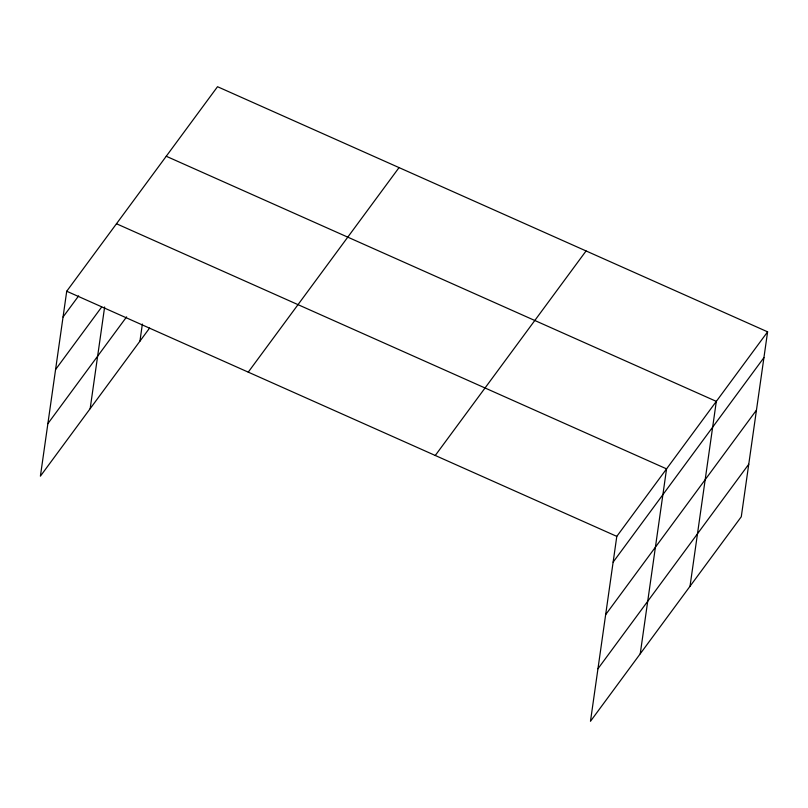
<?xml version="1.0" encoding="UTF-8"?>
<svg xmlns="http://www.w3.org/2000/svg" width="808" height="808" viewBox="0 0 808 808"><rect width="100%" height="100%" fill="white"/><g stroke="black" fill="none" stroke-linecap="round" stroke-linejoin="round"><path stroke-width="1.21" d="M767.6 331.836L616.797 536.371L590.476 721.291L741.279 516.756L767.6 331.836L217.524 86.709L66.721 291.244L40.4 476.164L149.591 328.068M90.163 408.666L104.636 306.969M139.936 341.168L142.37 324.069M640.239 653.793L666.56 468.872L116.483 223.755M690.012 586.295L716.322 401.374L166.246 156.257M63.044 317.029L78.649 295.88M55.57 369.549L101.626 307.091M47.874 423.655L126.614 316.867M248.238 372.145L399.051 167.599M435.27 455.48L586.073 250.945M613.12 562.156L763.934 357.621M605.646 614.676L756.46 410.131M597.95 668.771L748.753 464.236M66.721 291.244L616.797 536.371"/></g></svg>
